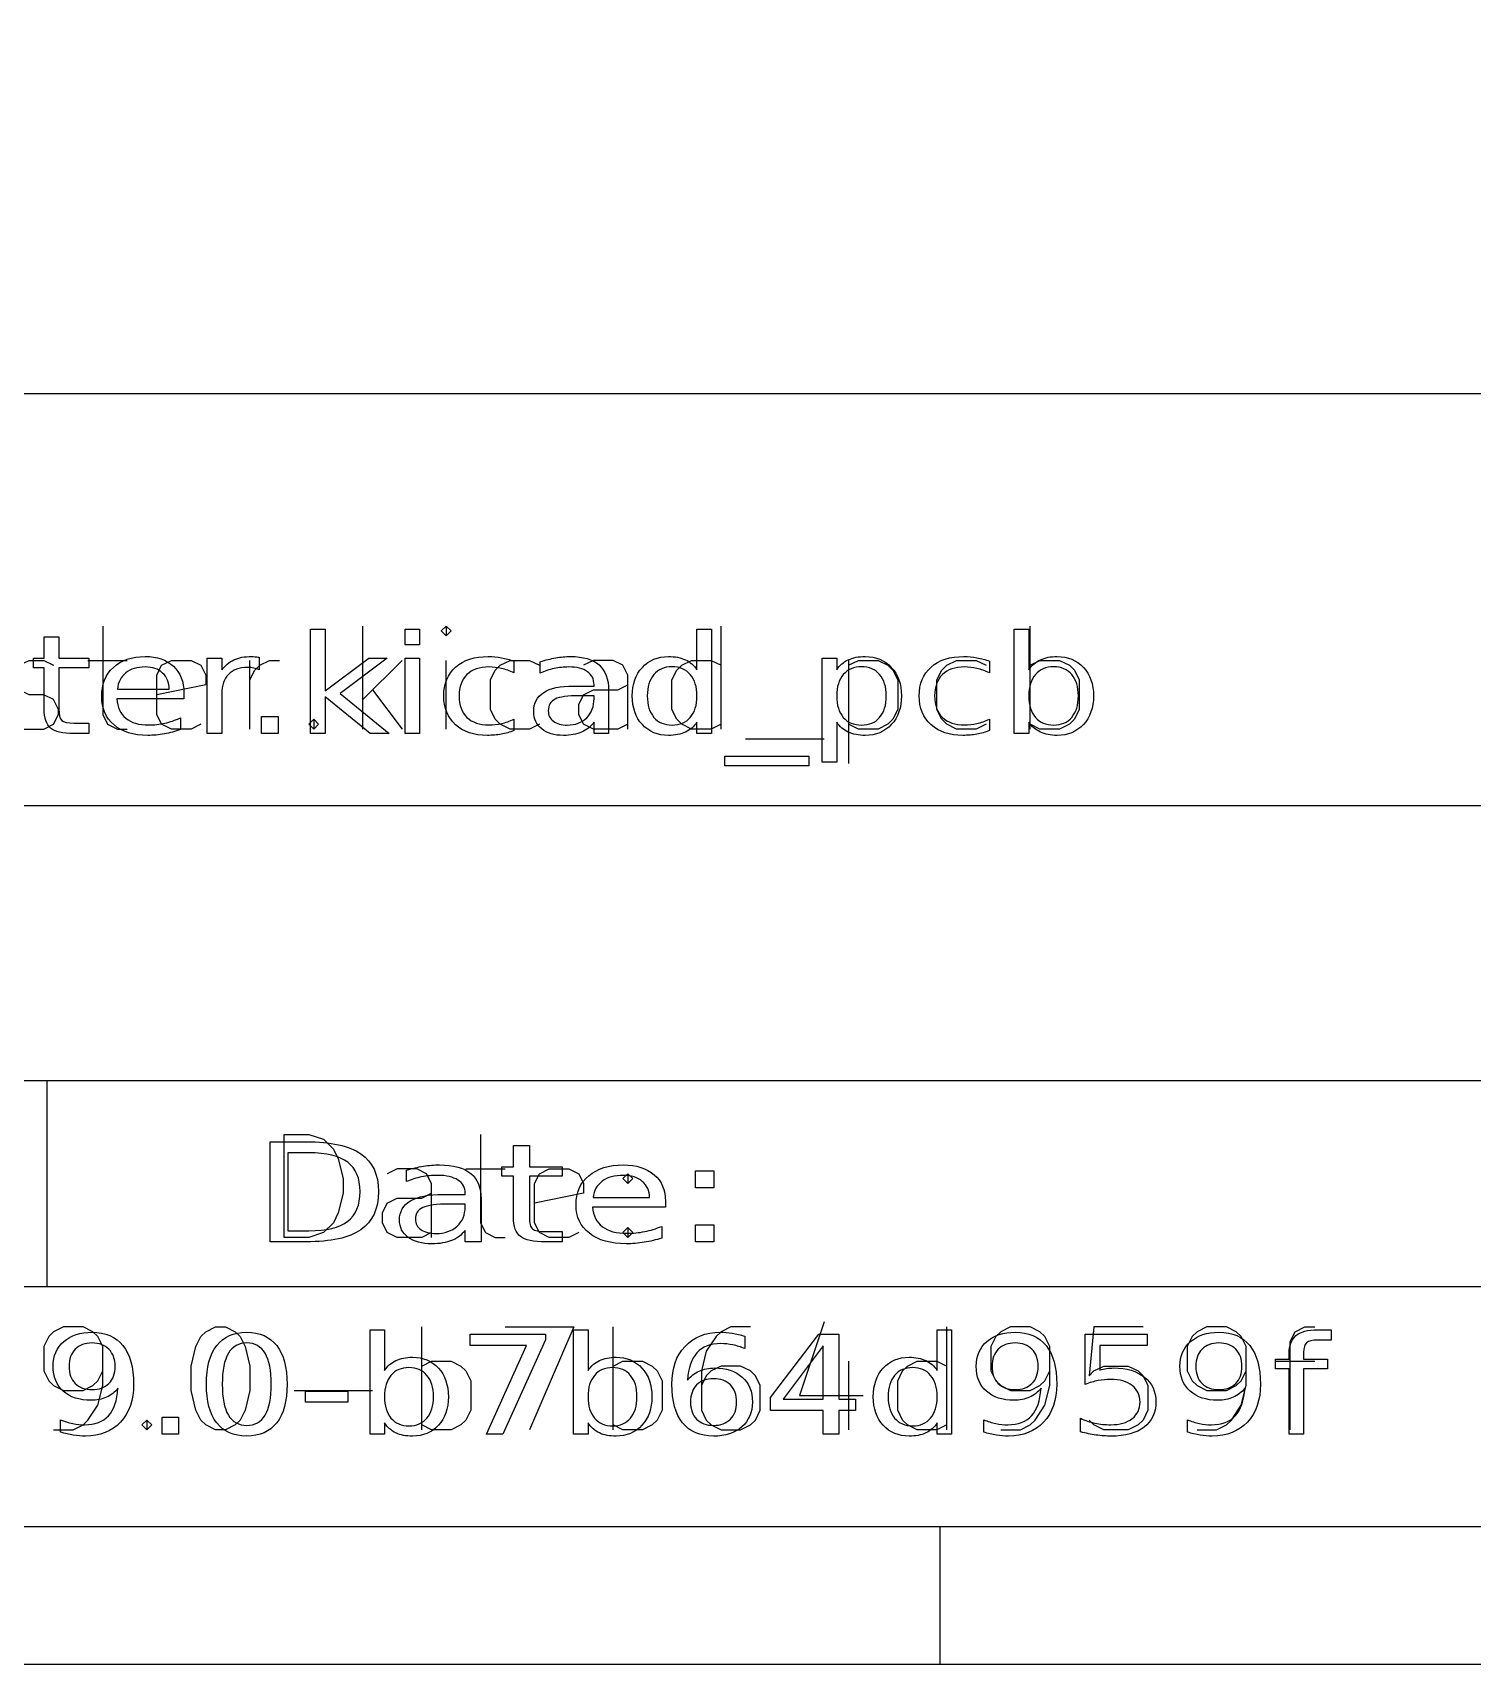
# Model space of a CAD drawing. Header units: millimetres. Extents: x 10 to 287, y 10 to 200.
# Drawn here: x 196.8 to 217.75, y 10 to 33.75 of the extents above; entities that cross this region are included whole.
import ezdxf

# ---------------------------------------------------------------- set-up
doc = ezdxf.new("R2010")
doc.units = ezdxf.units.MM
doc.layers.get('0').update_dxf_attribs({"linetype": 'CONTINUOUS'})

msp = doc.modelspace()

# ---------------------------------------------------------------- linework, layer by layer
at = {"color": 7}
for points in [[(10, 200.0072), (287.0022, 200.0072), (287.0022, 10), (10, 10)], [(12, 198.0072), (285.0022, 198.0072), (285.0022, 12), (12, 12)], [(177.0022, 44), (285.0022, 44), (285.0022, 12), (177.0022, 12)], [(200.84062, 25.06947), (201.05385, 25.06947), (201.05385, 24.17201), (201.68662, 24.64369), (201.95748, 24.64369), (201.27284, 24.13197), (201.98629, 23.54994), (201.70967, 23.54994), (201.05385, 24.08412), (201.05385, 23.54994), (200.84062, 23.54994)], [(202.21566, 25.06947), (202.42773, 25.06947), (202.42773, 24.84193), (202.21566, 24.84193)], [(202.21566, 24.64369), (202.42773, 24.64369), (202.42773, 23.54994), (202.21566, 23.54994)], [(203.80046, 24.6017)], [(206.46523, 24.4776)], [(210.72173, 24.60169)], [(198.99652, 24.14175)], [(205.74256, 24.09583)], [(209.22106, 24.09583)], [(212.01723, 24.09583)], [(200.12833, 23.79799), (200.37152, 23.79799), (200.37152, 23.54994), (200.12833, 23.54994)], [(208.49954, 23.71406)], [(208.09499, 23.2179), (208.09499, 23.07825), (206.86864, 23.07825), (206.86864, 23.2179)], [(200.458, 16.2139), (200.458, 17.7139), (200.8152, 17.7139), (201.0295, 17.6424), (201.1723, 17.4996), (201.2437, 17.3567), (201.3152, 17.071), (201.3152, 16.8567), (201.2437, 16.571), (201.1723, 16.4282), (201.0295, 16.2853), (200.8152, 16.2139)], [(206.44472, 17.18413), (206.70944, 17.18413), (206.70944, 16.93608), (206.44472, 16.93608)], [(206.00685, 16.74177)], [(206.44472, 16.39799), (206.70944, 16.39799), (206.70944, 16.14995), (206.44472, 16.14995)], [(199.458, 14.9139), (199.6009, 14.9139), (199.7437, 14.8424), (199.8152, 14.771), (199.8866, 14.6282), (199.958, 14.3424), (199.958, 13.9853), (199.8866, 13.6996), (199.8152, 13.5567), (199.7437, 13.4853), (199.6009, 13.4139), (199.458, 13.4139), (199.3152, 13.4853), (199.2437, 13.5567), (199.1723, 13.6996), (199.1009, 13.9853), (199.1009, 14.3424), (199.1723, 14.6282), (199.2437, 14.771), (199.3152, 14.8424)], [(199.9116, 14.83438)], [(203.16558, 14.80804), (204.2582, 14.80804), (204.2582, 14.72404), (203.64132, 13.35001), (203.40117, 13.35001), (203.98163, 14.64201), (203.16558, 14.64201)], [(208.24061, 14.80804), (208.5297, 14.80804), (208.5297, 13.85785), (208.77212, 13.85785), (208.77212, 13.69378), (208.5297, 13.69378), (208.5297, 13.35003), (208.30093, 13.35003), (208.30093, 13.69378), (207.53382, 13.69378), (207.53382, 13.88421)], [(199.9116, 14.67813)], [(208.30091, 14.63617), (207.72045, 13.85785), (208.30091, 13.85785)], [(209.96149, 14.2777)], [(206.70636, 14.15765)], [(197.66034, 13.99844)], [(200.76749, 13.97793), (201.38096, 13.97793), (201.38096, 13.81778), (200.76749, 13.81778)], [(202.62951, 13.89593)], [(205.59211, 13.89593)], [(209.24787, 13.89593)], [(211.09622, 13.99847)], [(214.06224, 13.99847)], [(198.67899, 13.59805), (198.91914, 13.59805), (198.91914, 13.35), (198.67899, 13.35)]]:
    msp.add_lwpolyline(points, close=True, dxfattribs=at)
for points in [[(177.0022, 28.5), (285.0022, 28.5)], [(196.96328, 23.91026), (196.96328, 24.50401), (196.80768, 24.50401), (196.80768, 24.64366), (196.96328, 24.64366), (196.96328, 24.95421), (197.17659, 24.95427)], [(197.17659, 24.95427), (197.17659, 24.64372), (197.61342, 24.64372), (197.61342, 24.50407), (197.17659, 24.50407), (197.17659, 23.91032)], [(197.8152, 25.1139), (197.8152, 23.8282), (197.8866, 23.6853), (198.0295, 23.6139), (198.1723, 23.6139)], [(201.6009, 23.6139), (201.6009, 25.1139)], [(202.8152, 25.1139), (202.7437, 25.0424), (202.8152, 24.971), (202.8866, 25.0424), (202.8152, 25.1139), (202.8152, 24.971)], [(206.46523, 24.47767), (206.46523, 25.06946), (206.67731, 25.06946), (206.67731, 23.54993), (206.46523, 23.54993), (206.46523, 23.71399)], [(206.8152, 23.6139), (206.8152, 25.1139)], [(211.29572, 23.71406), (211.29572, 23.55), (211.08249, 23.55), (211.08249, 25.06953), (211.29572, 25.06953), (211.29572, 24.47767)], [(211.3152, 23.6139), (211.3152, 25.1139)], [(196.5295, 23.6853), (196.6723, 23.6139), (196.958, 23.6139), (197.1009, 23.6853), (197.1723, 23.8282), (197.1723, 23.8996), (197.1009, 24.0424), (196.958, 24.1139), (196.7437, 24.1139), (196.6009, 24.1853), (196.5295, 24.3282), (196.5295, 24.3996), (196.6009, 24.5424), (196.7437, 24.6139), (196.958, 24.6139), (197.1009, 24.5424)], [(197.6009, 24.6139), (198.1723, 24.6139)], [(199.2437, 23.6853), (199.1009, 23.6139), (198.8152, 23.6139), (198.6723, 23.6853), (198.6009, 23.8282), (198.6009, 24.3996), (198.6723, 24.5424), (198.8152, 24.6139), (199.1009, 24.6139), (199.2437, 24.5424), (199.3152, 24.3996), (199.3152, 24.2567), (198.6009, 24.1139)], [(199.54971, 24.12634), (199.54971, 23.55017), (199.33648, 23.55017), (199.33648, 24.64392), (199.54971, 24.64392), (199.54971, 24.474)], [(199.958, 23.6139), (199.958, 24.6139)], [(199.958, 24.3282), (200.0295, 24.471), (200.1009, 24.5424), (200.2437, 24.6139), (200.3866, 24.6139)], [(200.09143, 24.66026), (200.09263, 24.47572)], [(202.1723, 24.6139), (201.6009, 24.0424)], [(202.8152, 23.6139), (202.8152, 24.6139)], [(204.1723, 23.6853), (204.0295, 23.6139), (203.7437, 23.6139), (203.6009, 23.6853), (203.5295, 23.7567), (203.458, 23.8996), (203.458, 24.3282), (203.5295, 24.471), (203.6009, 24.5424), (203.7437, 24.6139), (204.0295, 24.6139), (204.1723, 24.5424)], [(203.80046, 24.6017), (203.80046, 24.43373)], [(204.18313, 24.42774), (204.18313, 24.59376)], [(205.458, 23.6139), (205.458, 24.3996), (205.3866, 24.5424), (205.2437, 24.6139), (204.958, 24.6139), (204.8152, 24.5424)], [(206.8152, 23.6853), (206.6723, 23.6139), (206.3866, 23.6139), (206.2437, 23.6853), (206.1723, 23.7567), (206.1009, 23.8996), (206.1009, 24.3282), (206.1723, 24.471), (206.2437, 24.5424), (206.3866, 24.6139), (206.6723, 24.6139), (206.8152, 24.5424)], [(208.49954, 23.71399), (208.49954, 23.13392), (208.28632, 23.13392), (208.28632, 24.64368), (208.49954, 24.64368), (208.49954, 24.47767)], [(208.6723, 24.6139), (208.6723, 23.1139)], [(208.6723, 24.5424), (208.8152, 24.6139), (209.1009, 24.6139), (209.2437, 24.5424), (209.3152, 24.471), (209.3866, 24.3282), (209.3866, 23.8996), (209.3152, 23.7567), (209.2437, 23.6853), (209.1009, 23.6139), (208.8152, 23.6139), (208.6723, 23.6853)], [(210.6723, 23.6853), (210.5295, 23.6139), (210.2437, 23.6139), (210.1009, 23.6853), (210.0295, 23.7567), (209.958, 23.8996), (209.958, 24.3282), (210.0295, 24.471), (210.1009, 24.5424), (210.2437, 24.6139), (210.5295, 24.6139), (210.6723, 24.5424)], [(210.72173, 24.60169), (210.72173, 24.43372)], [(211.3152, 24.5424), (211.458, 24.6139), (211.7437, 24.6139), (211.8866, 24.5424), (211.958, 24.471), (212.0295, 24.3282), (212.0295, 23.8996), (211.958, 23.7567), (211.8866, 23.6853), (211.7437, 23.6139), (211.458, 23.6139), (211.3152, 23.6853)], [(204.66951, 24.24024), (204.96687, 24.24024), (204.96687, 24.25784)], [(205.458, 23.6853), (205.3152, 23.6139), (204.958, 23.6139), (204.8152, 23.6853), (204.7437, 23.8282), (204.7437, 23.971), (204.8152, 24.1139), (204.958, 24.1853), (205.3152, 24.1853), (205.458, 24.2567)], [(198.99652, 24.14177), (198.99652, 24.05387), (198.02143, 24.05387)], [(198.02832, 24.19347), (198.78444, 24.19447)], [(201.7437, 24.1853), (202.1723, 23.6139)], [(204.96692, 24.05969), (204.96692, 24.09969), (204.75595, 24.09975)], [(205.17895, 24.17395), (205.17895, 23.54993), (204.96687, 23.54993), (204.96687, 23.71595)], [(205.17896, 24.17376), (205.17895, 24.17395)], [(198.94696, 23.77556), (198.94696, 23.60563)], [(200.8866, 23.7567), (200.958, 23.6853), (200.8866, 23.6139), (200.8152, 23.6853), (200.8866, 23.7567), (200.8866, 23.6139)], [(203.80046, 23.75798), (203.80046, 23.59196)], [(210.72173, 23.75797), (210.72173, 23.59195)], [(197.39554, 23.70035), (197.61338, 23.70035), (197.61338, 23.54996), (197.39554, 23.54996)], [(207.1723, 23.471), (208.3152, 23.471)], [(177.0022, 22.5), (285.0022, 22.5)], [(177.0022, 18.5), (285.0022, 18.5)], [(197.0022, 18.5), (197.0022, 15.5)], [(200.25438, 17.60801), (200.77505, 17.60801)], [(200.77505, 16.15001), (200.25438, 16.15001), (200.25438, 17.60801)], [(203.3152, 17.7139), (203.3152, 16.4282), (203.3866, 16.2853), (203.5295, 16.2139), (203.6723, 16.2139)], [(200.50781, 17.44591), (200.50781, 16.31212), (200.81394, 16.31212)], [(200.81394, 17.44591), (200.50781, 17.44591)], [(203.79366, 16.51027), (203.79366, 17.10402), (203.62429, 17.10402), (203.62429, 17.24367), (203.79366, 17.24367), (203.79366, 17.55421), (204.02579, 17.55428)], [(204.02579, 17.55428), (204.02579, 17.24374), (204.5013, 17.24374), (204.5013, 17.10409), (204.02579, 17.10409), (204.02579, 16.51034)], [(202.6009, 16.2139), (202.6009, 16.9996), (202.5295, 17.1424), (202.3866, 17.2139), (202.1009, 17.2139), (201.958, 17.1424)], [(202.23795, 17.0278), (202.23795, 17.19381)], [(203.1009, 17.2139), (203.6723, 17.2139)], [(204.7437, 16.2853), (204.6009, 16.2139), (204.3152, 16.2139), (204.1723, 16.2853), (204.1009, 16.4282), (204.1009, 16.9996), (204.1723, 17.1424), (204.3152, 17.2139), (204.6009, 17.2139), (204.7437, 17.1424), (204.8152, 16.9996), (204.8152, 16.8567), (204.1009, 16.7139)], [(205.458, 17.1424), (205.5295, 17.071), (205.458, 16.9996), (205.3866, 17.071), (205.458, 17.1424), (205.458, 16.9996)], [(202.6009, 16.2853), (202.458, 16.2139), (202.1009, 16.2139), (201.958, 16.2853), (201.8866, 16.4282), (201.8866, 16.571), (201.958, 16.7139), (202.1009, 16.7853), (202.458, 16.7853), (202.6009, 16.8567)], [(202.7674, 16.84029), (203.09109, 16.84029), (203.09109, 16.85789)], [(203.0911, 16.65973), (203.0911, 16.69973), (202.8615, 16.69981)], [(203.32194, 16.77401), (203.32194, 16.14999), (203.09109, 16.14999), (203.09109, 16.316)], [(203.32194, 16.77382), (203.32194, 16.77401)], [(206.00685, 16.74178), (206.00685, 16.65388), (204.94543, 16.65388)], [(204.95296, 16.79347), (205.776, 16.79448)], [(204.26415, 16.30036), (204.50128, 16.30036), (204.50128, 16.14997), (204.26415, 16.14997)], [(205.458, 16.3567), (205.5295, 16.2853), (205.458, 16.2139), (205.3866, 16.2853), (205.458, 16.3567), (205.458, 16.2139)], [(205.9529, 16.37558), (205.9529, 16.20566)], [(177.0022, 15.5), (285.0022, 15.5)], [(208.3152, 14.9853), (207.958, 13.9139), (208.8866, 13.9139)], [(197.1009, 13.4139), (197.3866, 13.4139), (197.5295, 13.4853), (197.6009, 13.5567), (197.7437, 13.771), (197.8152, 14.0567), (197.8152, 14.6282), (197.7437, 14.771), (197.6723, 14.8424), (197.5295, 14.9139), (197.2437, 14.9139), (197.1009, 14.8424), (197.0295, 14.771), (196.958, 14.6282), (196.958, 14.271), (197.0295, 14.1282), (197.1009, 14.0567), (197.2437, 13.9853), (197.5295, 13.9853), (197.6723, 14.0567), (197.7437, 14.1282), (197.8152, 14.271)], [(201.91702, 13.51417), (201.91702, 13.3501), (201.70647, 13.3501), (201.70647, 14.86964), (201.91702, 14.86964), (201.91702, 14.27777)], [(202.458, 13.4139), (202.458, 14.9139)], [(203.6723, 14.9139), (204.6723, 14.9139), (204.0295, 13.4139)], [(204.87963, 13.51417), (204.87963, 13.3501), (204.66907, 13.3501), (204.66907, 14.86964), (204.87963, 14.86964), (204.87963, 14.27777)], [(205.2437, 13.4139), (205.2437, 14.9139)], [(207.2437, 14.9139), (206.958, 14.9139), (206.8152, 14.8424), (206.7437, 14.771), (206.6009, 14.5567), (206.5295, 14.271), (206.5295, 13.6996), (206.6009, 13.5567), (206.6723, 13.4853), (206.8152, 13.4139), (207.1009, 13.4139), (207.2437, 13.4853), (207.3152, 13.5567), (207.3866, 13.6996), (207.3866, 14.0567), (207.3152, 14.1996), (207.2437, 14.271), (207.1009, 14.3424), (206.8152, 14.3424), (206.6723, 14.271), (206.6009, 14.1996), (206.5295, 14.0567)], [(207.16276, 14.77595), (207.16276, 14.77582)], [(207.16276, 14.77582), (207.16276, 14.59613)], [(209.96149, 14.27777), (209.96149, 14.86957), (210.17091, 14.86957), (210.17091, 13.35003), (209.96149, 13.35003), (209.96149, 13.5141)], [(210.1009, 13.4139), (210.1009, 14.9139)], [(210.8866, 13.4139), (211.1723, 13.4139), (211.3152, 13.4853), (211.3866, 13.5567), (211.5295, 13.771), (211.6009, 14.0567), (211.6009, 14.6282), (211.5295, 14.771), (211.458, 14.8424), (211.3152, 14.9139), (211.0295, 14.9139), (210.8866, 14.8424), (210.8152, 14.771), (210.7437, 14.6282), (210.7437, 14.271), (210.8152, 14.1282), (210.8866, 14.0567), (211.0295, 13.9853), (211.3152, 13.9853), (211.458, 14.0567), (211.5295, 14.1282), (211.6009, 14.271)], [(212.11715, 14.80804), (213.0197, 14.80804), (213.0197, 14.64203), (212.3277, 14.64203), (212.3277, 14.2846)], [(212.11715, 14.07588), (212.11715, 14.80804)], [(212.958, 14.9139), (212.2437, 14.9139), (212.1723, 14.1996), (212.2437, 14.271), (212.3866, 14.3424), (212.7437, 14.3424), (212.8866, 14.271), (212.958, 14.1996), (213.0295, 14.0567), (213.0295, 13.6996), (212.958, 13.5567), (212.8866, 13.4853), (212.7437, 13.4139), (212.3866, 13.4139), (212.2437, 13.4853), (212.1723, 13.5567)], [(213.7437, 13.4139), (214.0295, 13.4139), (214.1723, 13.4853), (214.2437, 13.5567), (214.3866, 13.771), (214.458, 14.0567), (214.458, 14.6282), (214.3866, 14.771), (214.3152, 14.8424), (214.1723, 14.9139), (213.8866, 14.9139), (213.7437, 14.8424), (213.6723, 14.771), (213.6009, 14.6282), (213.6009, 14.271), (213.6723, 14.1282), (213.7437, 14.0567), (213.8866, 13.9853), (214.1723, 13.9853), (214.3152, 14.0567), (214.3866, 14.1282), (214.458, 14.271)], [(215.1009, 13.4139), (215.1009, 14.6996), (215.1723, 14.8424), (215.3152, 14.9139), (215.458, 14.9139)], [(215.69663, 14.86957), (215.69663, 14.72015), (215.49631, 14.72015)], [(215.49852, 14.86954), (215.69663, 14.86957)], [(215.29595, 14.54042), (215.29595, 14.44372), (215.64081, 14.44372), (215.64081, 14.30408), (215.29595, 14.30408), (215.29595, 13.34997), (215.08539, 13.34997), (215.08539, 14.30408), (214.88508, 14.30408), (214.88508, 14.44372), (215.08539, 14.44372), (215.08539, 14.51992)], [(202.458, 14.3424), (202.6009, 14.4139), (202.8866, 14.4139), (203.0295, 14.3424), (203.1009, 14.271), (203.1723, 14.1282), (203.1723, 13.6996), (203.1009, 13.5567), (203.0295, 13.4853), (202.8866, 13.4139), (202.6009, 13.4139), (202.458, 13.4853)], [(205.2437, 14.3424), (205.3866, 14.4139), (205.6723, 14.4139), (205.8152, 14.3424), (205.8866, 14.271), (205.958, 14.1282), (205.958, 13.6996), (205.8866, 13.5567), (205.8152, 13.4853), (205.6723, 13.4139), (205.3866, 13.4139), (205.2437, 13.4853)], [(208.6723, 14.4139), (208.6723, 13.4139)], [(210.1009, 13.4853), (209.958, 13.4139), (209.6723, 13.4139), (209.5295, 13.4853), (209.458, 13.5567), (209.3866, 13.6996), (209.3866, 14.1282), (209.458, 14.271), (209.5295, 14.3424), (209.6723, 14.4139), (209.958, 14.4139), (210.1009, 14.3424)], [(214.8866, 14.4139), (215.458, 14.4139)], [(200.6009, 13.9853), (201.7437, 13.9853)], [(197.20281, 13.38028), (197.20281, 13.55996)], [(198.458, 13.5567), (198.5295, 13.4853), (198.458, 13.4139), (198.3866, 13.4853), (198.458, 13.5567), (198.458, 13.4139)], [(210.63869, 13.38031), (210.63869, 13.55999)], [(212.04544, 13.38441), (212.04544, 13.58266)], [(213.60471, 13.38031), (213.60471, 13.55999)], [(197.20281, 13.38017), (197.20281, 13.38028)], [(210.63869, 13.3802), (210.63869, 13.38031)], [(213.60471, 13.3802), (213.60471, 13.38031)], [(210, 12), (210, 10)]]:
    msp.add_lwpolyline(points, dxfattribs=at)
for points in [[(197.80014, 24.08608), (197.80014, 24.26512), (197.857, 24.407047), (197.97072, 24.51186)], [(197.97072, 24.51186), (198.085207, 24.617333), (198.23927, 24.67007), (198.43291, 24.67007)], [(198.43518, 24.51772), (198.316847, 24.51772), (198.22195, 24.489387), (198.15049, 24.43272)], [(198.43291, 24.67007), (198.606563, 24.67007), (198.74372, 24.622543), (198.84438, 24.52749)], [(198.68644, 24.42982), (198.62344, 24.48842), (198.539687, 24.51772), (198.43518, 24.51772)], [(198.84438, 24.52749), (198.945807, 24.43309), (198.99652, 24.30451), (198.99652, 24.14175)], [(199.54971, 24.474), (199.59431, 24.5404), (199.652323, 24.589553), (199.72375, 24.62146)], [(199.92203, 24.51012), (199.802163, 24.51012), (199.709957, 24.47692), (199.64541, 24.41052)], [(199.72375, 24.62146), (199.79521, 24.653993), (199.882037, 24.67026), (199.98423, 24.67026)], [(200.01423, 24.50112), (199.986563, 24.50712), (199.95583, 24.51012), (199.92203, 24.51012)], [(199.98423, 24.67026), (199.99883, 24.67026), (200.014963, 24.66926), (200.03263, 24.66726)], [(200.09263, 24.47572), (200.06883, 24.487453), (200.042697, 24.49592), (200.01423, 24.50112)], [(200.03263, 24.66726), (200.050297, 24.665927), (200.069897, 24.663593), (200.09143, 24.66026)], [(202.77927, 24.09588), (202.77927, 24.274267), (202.8369, 24.414567), (202.95216, 24.51678)], [(202.95216, 24.51678), (203.068187, 24.618993), (203.226857, 24.6701), (203.42817, 24.6701)], [(203.43739, 24.51773), (203.29985, 24.51773), (203.193047, 24.480623), (203.11698, 24.40641)], [(203.42817, 24.6701), (203.493503, 24.6701), (203.55728, 24.664233), (203.6195, 24.6525)], [(203.6195, 24.49623), (203.559567, 24.510563), (203.498863, 24.51773), (203.43739, 24.51773)], [(203.6195, 24.6525), (203.681767, 24.641433), (203.742087, 24.6245), (203.80046, 24.6017)], [(203.80046, 24.43373), (203.740527, 24.46173), (203.680207, 24.482563), (203.6195, 24.49623)], [(204.18313, 24.59376), (204.260737, 24.61916), (204.336037, 24.638027), (204.40903, 24.65036)], [(204.38483, 24.49514), (204.314903, 24.48014), (204.24767, 24.457673), (204.18313, 24.42774)], [(204.60036, 24.51764), (204.526593, 24.51764), (204.45475, 24.51014), (204.38483, 24.49514)], [(204.40903, 24.65036), (204.48203, 24.66336), (204.553107, 24.66986), (204.62226, 24.66986)], [(204.87007, 24.44924), (204.80627, 24.49484), (204.716367, 24.51764), (204.60036, 24.51764)], [(204.62226, 24.66986), (204.80898, 24.66986), (204.948443, 24.628843), (205.04065, 24.54681)], [(205.04065, 24.54681), (205.132857, 24.464777), (205.17896, 24.340427), (205.17896, 24.17376)], [(205.52357, 24.09581), (205.52357, 24.267683), (205.572363, 24.406353), (205.66995, 24.51182)], [(205.66995, 24.51182), (205.768303, 24.617293), (205.895473, 24.67003), (206.05146, 24.67003)], [(206.10335, 24.51966), (205.991163, 24.51966), (205.9028, 24.4819), (205.83826, 24.40638)], [(206.05146, 24.67003), (206.14674, 24.67003), (206.228187, 24.654063), (206.2958, 24.62213)], [(206.36845, 24.40638), (206.303917, 24.4819), (206.21555, 24.51966), (206.10335, 24.51966)], [(206.2958, 24.62213), (206.364187, 24.590863), (206.420663, 24.542687), (206.46523, 24.4776)], [(208.49954, 24.47767), (208.544073, 24.542737), (208.600167, 24.590913), (208.66782, 24.6222)], [(208.86031, 24.51966), (208.74813, 24.51966), (208.659767, 24.4819), (208.59522, 24.40638)], [(208.66782, 24.6222), (208.736207, 24.654133), (208.817657, 24.6701), (208.91217, 24.6701)], [(209.12426, 24.40638), (209.06046, 24.4819), (208.972477, 24.51966), (208.86031, 24.51966)], [(208.91217, 24.6701), (209.068923, 24.6701), (209.196093, 24.617363), (209.29368, 24.51189)], [(209.29368, 24.51189), (209.392033, 24.406423), (209.44121, 24.267753), (209.44121, 24.09588)], [(209.70054, 24.09587), (209.70054, 24.274257), (209.75817, 24.414557), (209.87343, 24.51677)], [(209.87343, 24.51677), (209.989457, 24.618983), (210.148127, 24.67009), (210.34944, 24.67009)], [(210.35866, 24.51772), (210.22112, 24.51772), (210.114317, 24.480613), (210.03825, 24.4064)], [(210.34944, 24.67009), (210.414773, 24.67009), (210.47855, 24.664223), (210.54077, 24.65249)], [(210.54077, 24.49622), (210.480837, 24.510553), (210.420133, 24.51772), (210.35866, 24.51772)], [(210.54077, 24.65249), (210.603037, 24.641423), (210.663357, 24.62449), (210.72173, 24.60169)], [(210.72173, 24.43372), (210.661797, 24.46172), (210.601477, 24.482553), (210.54077, 24.49622)], [(211.29572, 24.47767), (211.340253, 24.542737), (211.396343, 24.590913), (211.46399, 24.6222)], [(211.65648, 24.51966), (211.5443, 24.51966), (211.455937, 24.4819), (211.39139, 24.40638)], [(211.46399, 24.6222), (211.532377, 24.654133), (211.613827, 24.6701), (211.70834, 24.6701)], [(211.92043, 24.40638), (211.85663, 24.4819), (211.768647, 24.51966), (211.65648, 24.51966)], [(211.70834, 24.6701), (211.865093, 24.6701), (211.992263, 24.617363), (212.08985, 24.51189)], [(212.08985, 24.51189), (212.188203, 24.406423), (212.23738, 24.267753), (212.23738, 24.09588)], [(198.15049, 24.43272), (198.079803, 24.376053), (198.03908, 24.296303), (198.02832, 24.19347)], [(198.78444, 24.19447), (198.783107, 24.292777), (198.75044, 24.371227), (198.68644, 24.42982)], [(199.64541, 24.41052), (199.58161, 24.344787), (199.54971, 24.25006), (199.54971, 24.12634)], [(203.11698, 24.40641), (203.040907, 24.332837), (203.00287, 24.22932), (203.00287, 24.09586)], [(204.23383, 24.14654), (204.331417, 24.209007), (204.476643, 24.24024), (204.66951, 24.24024)], [(204.96687, 24.25784), (204.96687, 24.34052), (204.934603, 24.40432), (204.87007, 24.44924)], [(205.83826, 24.40638), (205.77446, 24.331507), (205.74256, 24.22799), (205.74256, 24.09583)], [(206.46525, 24.09583), (206.46525, 24.22799), (206.432983, 24.331507), (206.36845, 24.40638)], [(208.59522, 24.40638), (208.53142, 24.331507), (208.49952, 24.22799), (208.49952, 24.09583)], [(209.22106, 24.09583), (209.22106, 24.22799), (209.188793, 24.331507), (209.12426, 24.40638)], [(210.03825, 24.4064), (209.962177, 24.332827), (209.92414, 24.22931), (209.92414, 24.09585)], [(211.39139, 24.40638), (211.32759, 24.331507), (211.29569, 24.22799), (211.29569, 24.09583)], [(212.01723, 24.09583), (212.01723, 24.22799), (211.984963, 24.331507), (211.92043, 24.40638)], [(197.97994, 23.67397), (197.860073, 23.775537), (197.80014, 23.912907), (197.80014, 24.08608)], [(198.02143, 24.05387), (198.03063, 23.93017), (198.07443, 23.835767), (198.15283, 23.77066)], [(202.951, 23.67693), (202.836513, 23.78045), (202.77927, 23.9201), (202.77927, 24.09588)], [(203.00287, 24.09586), (203.00287, 23.962393), (203.040907, 23.858553), (203.11698, 23.78434)], [(204.0886, 23.86822), (204.0886, 23.991267), (204.13701, 24.08404), (204.23383, 24.14654)], [(204.3998, 24.04995), (204.333733, 24.01675), (204.3007, 23.96011), (204.3007, 23.88003)], [(204.75595, 24.09975), (204.584597, 24.09975), (204.46588, 24.08315), (204.3998, 24.04995)], [(204.85973, 23.77746), (204.93119, 23.848427), (204.96692, 23.942503), (204.96692, 24.05969)], [(205.66995, 23.67979), (205.572363, 23.785263), (205.52357, 23.923937), (205.52357, 24.09581)], [(205.74256, 24.09583), (205.74256, 23.96367), (205.77446, 23.85983), (205.83826, 23.78431)], [(206.36845, 23.78431), (206.432983, 23.85983), (206.46525, 23.96367), (206.46525, 24.09583)], [(208.49952, 24.09583), (208.49952, 23.96367), (208.53142, 23.85983), (208.59522, 23.78431)], [(209.12426, 23.78431), (209.188793, 23.85983), (209.22106, 23.96367), (209.22106, 24.09583)], [(209.44121, 24.09588), (209.44121, 23.924007), (209.392033, 23.785333), (209.29368, 23.67986)], [(209.87227, 23.67692), (209.757783, 23.78044), (209.70054, 23.92009), (209.70054, 24.09587)], [(209.92414, 24.09585), (209.92414, 23.962383), (209.962177, 23.858543), (210.03825, 23.78433)], [(211.29569, 24.09583), (211.29569, 23.96367), (211.32759, 23.85983), (211.39139, 23.78431)], [(211.92043, 23.78431), (211.984963, 23.85983), (212.01723, 23.96367), (212.01723, 24.09583)], [(212.23738, 24.09588), (212.23738, 23.924007), (212.188203, 23.785333), (212.08985, 23.67986)], [(197.05668, 23.62706), (196.994413, 23.679127), (196.96328, 23.773527), (196.96328, 23.91026)], [(197.17659, 23.91032), (197.17659, 23.821127), (197.19079, 23.763837), (197.21919, 23.73845)], [(198.15283, 23.77066), (198.23197, 23.706193), (198.34185, 23.67396), (198.48247, 23.67396)], [(198.71875, 23.69936), (198.79559, 23.716293), (198.87166, 23.741693), (198.94696, 23.77556)], [(203.11698, 23.78434), (203.193047, 23.710767), (203.29985, 23.67398), (203.43739, 23.67398)], [(203.6195, 23.69448), (203.680233, 23.708813), (203.740553, 23.72998), (203.80046, 23.75798)], [(204.20502, 23.61529), (204.127407, 23.678423), (204.0886, 23.762733), (204.0886, 23.86822)], [(204.3007, 23.88003), (204.3007, 23.81623), (204.3253, 23.76545), (204.3745, 23.72769)], [(204.57735, 23.67199), (204.694917, 23.67199), (204.789043, 23.707147), (204.85973, 23.77746)], [(205.83826, 23.78431), (205.902793, 23.709437), (205.991157, 23.672), (206.10335, 23.672)], [(206.10335, 23.672), (206.215537, 23.672), (206.303903, 23.709437), (206.36845, 23.78431)], [(208.59522, 23.78431), (208.659753, 23.709437), (208.748117, 23.672), (208.86031, 23.672)], [(208.86031, 23.672), (208.972497, 23.672), (209.06048, 23.709437), (209.12426, 23.78431)], [(210.03825, 23.78433), (210.114317, 23.710757), (210.22112, 23.67397), (210.35866, 23.67397)], [(210.54077, 23.69447), (210.601503, 23.708803), (210.661823, 23.72997), (210.72173, 23.75797)], [(211.39139, 23.78431), (211.455923, 23.709437), (211.544287, 23.672), (211.65648, 23.672)], [(211.65648, 23.672), (211.768667, 23.672), (211.85665, 23.709437), (211.92043, 23.78431)], [(197.39554, 23.54996), (197.231873, 23.54996), (197.11892, 23.57566), (197.05668, 23.62706)], [(197.21919, 23.73845), (197.24839, 23.71305), (197.307173, 23.70035), (197.39554, 23.70035)], [(198.46979, 23.52163), (198.263863, 23.52163), (198.10058, 23.57241), (197.97994, 23.67397)], [(198.71298, 23.54313), (198.633073, 23.528797), (198.55201, 23.52163), (198.46979, 23.52163)], [(198.48247, 23.67396), (198.563917, 23.67396), (198.642677, 23.682427), (198.71875, 23.69936)], [(198.94696, 23.60563), (198.870887, 23.578297), (198.792893, 23.557463), (198.71298, 23.54313)], [(203.41434, 23.52166), (203.21994, 23.52166), (203.065493, 23.573417), (202.951, 23.67693)], [(203.61605, 23.53926), (203.55305, 23.527527), (203.485813, 23.52166), (203.41434, 23.52166)], [(203.43739, 23.67398), (203.498857, 23.67398), (203.55956, 23.680813), (203.6195, 23.69448)], [(203.80046, 23.59196), (203.74126, 23.56856), (203.67979, 23.550993), (203.61605, 23.53926)], [(204.52082, 23.52159), (204.38866, 23.52159), (204.283393, 23.552823), (204.20502, 23.61529)], [(204.3745, 23.72769), (204.424433, 23.690557), (204.49205, 23.67199), (204.57735, 23.67199)], [(204.78592, 23.56849), (204.713693, 23.537223), (204.625327, 23.52159), (204.52082, 23.52159)], [(204.96687, 23.71595), (204.91847, 23.64955), (204.858153, 23.600397), (204.78592, 23.56849)], [(206.05146, 23.52159), (205.895473, 23.52159), (205.768303, 23.574323), (205.66995, 23.67979)], [(206.2958, 23.56849), (206.228187, 23.537223), (206.14674, 23.52159), (206.05146, 23.52159)], [(206.46523, 23.71399), (206.420697, 23.648857), (206.36422, 23.600357), (206.2958, 23.56849)], [(208.66782, 23.56856), (208.6002, 23.600427), (208.544107, 23.648927), (208.49954, 23.71406)], [(208.91217, 23.52166), (208.817657, 23.52166), (208.736207, 23.537293), (208.66782, 23.56856)], [(209.29368, 23.67986), (209.196093, 23.574393), (209.068923, 23.52166), (208.91217, 23.52166)], [(210.33561, 23.52165), (210.14121, 23.52165), (209.986763, 23.573407), (209.87227, 23.67692)], [(210.53731, 23.53925), (210.47431, 23.527517), (210.407077, 23.52165), (210.33561, 23.52165)], [(210.35866, 23.67397), (210.420127, 23.67397), (210.48083, 23.680803), (210.54077, 23.69447)], [(210.72173, 23.59195), (210.662597, 23.56855), (210.601123, 23.550983), (210.53731, 23.53925)], [(211.46399, 23.56856), (211.396377, 23.600427), (211.340287, 23.648927), (211.29572, 23.71406)], [(211.70834, 23.52166), (211.613827, 23.52166), (211.532377, 23.537293), (211.46399, 23.56856)], [(212.08985, 23.67986), (211.992263, 23.574393), (211.865093, 23.52166), (211.70834, 23.52166)], [(200.77505, 17.60801), (201.138057, 17.60801), (201.404457, 17.549093), (201.57425, 17.43126)], [(201.38103, 17.30919), (201.261423, 17.400337), (201.072393, 17.44591), (200.81394, 17.44591)], [(201.57425, 17.43126), (201.744043, 17.314073), (201.82894, 17.13048), (201.82894, 16.88048)], [(201.5617, 16.88048), (201.5617, 17.075787), (201.501477, 17.21869), (201.38103, 17.30919)], [(202.23795, 17.19381), (202.322423, 17.21921), (202.40439, 17.238077), (202.48385, 17.25041)], [(202.69212, 17.1177), (202.611827, 17.1177), (202.533623, 17.1102), (202.45751, 17.0952)], [(202.48385, 17.25041), (202.56331, 17.26341), (202.64068, 17.26991), (202.71596, 17.26991)], [(202.9857, 17.0493), (202.91628, 17.0949), (202.81842, 17.1177), (202.69212, 17.1177)], [(202.71596, 17.26991), (202.919207, 17.26991), (203.071017, 17.228897), (203.17139, 17.14687)], [(203.17139, 17.14687), (203.271757, 17.064837), (203.32194, 16.940487), (203.32194, 16.77382)], [(204.70454, 16.68611), (204.70454, 16.865143), (204.766437, 17.00707), (204.89023, 17.11189)], [(204.89023, 17.11189), (205.014857, 17.217357), (205.18256, 17.27009), (205.39334, 17.27009)], [(205.39585, 17.11773), (205.267037, 17.11773), (205.163737, 17.089397), (205.08595, 17.03273)], [(205.39334, 17.27009), (205.582367, 17.27009), (205.731667, 17.222567), (205.84124, 17.12752)], [(205.66935, 17.02983), (205.600763, 17.08843), (205.509597, 17.11773), (205.39585, 17.11773)], [(205.84124, 17.12752), (205.951647, 17.033113), (206.00685, 16.90453), (206.00685, 16.74177)], [(201.38103, 16.44884), (201.501477, 16.53998), (201.5617, 16.68386), (201.5617, 16.88048)], [(201.82894, 16.88048), (201.82894, 16.629173), (201.743623, 16.4446), (201.57299, 16.32676)], [(202.45751, 17.0952), (202.38139, 17.0802), (202.308203, 17.057733), (202.23795, 17.0278)], [(203.09109, 16.85789), (203.09109, 16.940577), (203.05596, 17.00438), (202.9857, 17.0493)], [(205.08595, 17.03273), (205.009003, 16.976063), (204.964673, 16.89631), (204.95296, 16.79347)], [(205.776, 16.79448), (205.774, 16.892787), (205.73845, 16.971237), (205.66935, 17.02983)], [(202.13507, 16.46827), (202.13507, 16.591317), (202.187763, 16.68409), (202.29315, 16.74659)], [(202.29315, 16.74659), (202.399377, 16.809057), (202.55746, 16.84029), (202.7674, 16.84029)], [(202.47382, 16.65001), (202.401887, 16.61681), (202.36592, 16.56017), (202.36592, 16.48009)], [(202.8615, 16.69981), (202.674973, 16.69981), (202.545747, 16.68321), (202.47382, 16.65001)], [(202.97442, 16.37751), (203.052207, 16.44847), (203.0911, 16.542543), (203.0911, 16.65973)], [(204.90027, 16.274), (204.769783, 16.37556), (204.70454, 16.51293), (204.70454, 16.68611)], [(204.94543, 16.65388), (204.955497, 16.530187), (205.003173, 16.435787), (205.08846, 16.37068)], [(200.81394, 16.31212), (201.072393, 16.31212), (201.261423, 16.357693), (201.38103, 16.44884)], [(202.26178, 16.21534), (202.177307, 16.278473), (202.13507, 16.362783), (202.13507, 16.46827)], [(202.36592, 16.48009), (202.36592, 16.41629), (202.392687, 16.365507), (202.44622, 16.32774)], [(203.89529, 16.22707), (203.827537, 16.279137), (203.79366, 16.373537), (203.79366, 16.51027)], [(204.02579, 16.51034), (204.02579, 16.421147), (204.041257, 16.363853), (204.07219, 16.33846)], [(201.57299, 16.32676), (201.402363, 16.208927), (201.136383, 16.15001), (200.77505, 16.15001)], [(202.60555, 16.12164), (202.46169, 16.12164), (202.3471, 16.152873), (202.26178, 16.21534)], [(202.44622, 16.32774), (202.500553, 16.290607), (202.57416, 16.27204), (202.66704, 16.27204)], [(202.89412, 16.16854), (202.815493, 16.137273), (202.719303, 16.12164), (202.60555, 16.12164)], [(202.66704, 16.27204), (202.795013, 16.27204), (202.897473, 16.307197), (202.97442, 16.37751)], [(203.09109, 16.316), (203.038423, 16.2496), (202.972767, 16.200447), (202.89412, 16.16854)], [(204.26415, 16.14997), (204.08599, 16.14997), (203.963037, 16.17567), (203.89529, 16.22707)], [(204.07219, 16.33846), (204.10399, 16.31306), (204.167977, 16.30036), (204.26415, 16.30036)], [(205.43348, 16.12166), (205.20932, 16.12166), (205.031583, 16.17244), (204.90027, 16.274)], [(205.08846, 16.37068), (205.174613, 16.306213), (205.29422, 16.27398), (205.44728, 16.27398)], [(205.44728, 16.27398), (205.535947, 16.27398), (205.62168, 16.282447), (205.70448, 16.29938)], [(205.9529, 16.20566), (205.870093, 16.178327), (205.785197, 16.157493), (205.69821, 16.14316)], [(205.70448, 16.29938), (205.788127, 16.316313), (205.870933, 16.341713), (205.9529, 16.37558)], [(205.69821, 16.14316), (205.611223, 16.128827), (205.52298, 16.12166), (205.43348, 16.12166)], [(197.24833, 14.69863), (197.351523, 14.789123), (197.48886, 14.83437), (197.66034, 14.83437)], [(197.66034, 14.83437), (197.85686, 14.83437), (198.006717, 14.76959), (198.10991, 14.64003)], [(199.47455, 14.64004), (199.57547, 14.7696), (199.721153, 14.83438), (199.9116, 14.83438)], [(199.9116, 14.83438), (200.102053, 14.83438), (200.24736, 14.7696), (200.34752, 14.64004)], [(206.29094, 14.62839), (206.418407, 14.765763), (206.589507, 14.83445), (206.80424, 14.83445)], [(206.80424, 14.83445), (206.861907, 14.83445), (206.919953, 14.829583), (206.97838, 14.81985)], [(206.97838, 14.81985), (207.03758, 14.81005), (207.09904, 14.795417), (207.16276, 14.77595)], [(210.68421, 14.69866), (210.787403, 14.789153), (210.92474, 14.8344), (211.09622, 14.8344)], [(211.09622, 14.8344), (211.292747, 14.8344), (211.442603, 14.76962), (211.54579, 14.64006)], [(213.65023, 14.69866), (213.753423, 14.789153), (213.89076, 14.8344), (214.06224, 14.8344)], [(214.06224, 14.8344), (214.25876, 14.8344), (214.408617, 14.76962), (214.51181, 14.64006)], [(215.08539, 14.51992), (215.08539, 14.64166), (215.11839, 14.7302), (215.18439, 14.78554)], [(215.18439, 14.78554), (215.25039, 14.84154), (215.3551, 14.86954), (215.49852, 14.86954)], [(197.09354, 14.33828), (197.09354, 14.488013), (197.145137, 14.60813), (197.24833, 14.69863)], [(197.4145, 14.58631), (197.354567, 14.525777), (197.3246, 14.443097), (197.3246, 14.33827)], [(197.66034, 14.67811), (197.557147, 14.67811), (197.4752, 14.64751), (197.4145, 14.58631)], [(197.90505, 14.58631), (197.845117, 14.64751), (197.763547, 14.67811), (197.66034, 14.67811)], [(197.99605, 14.33827), (197.99605, 14.443083), (197.965717, 14.525763), (197.90505, 14.58631)], [(198.10991, 14.64003), (198.213863, 14.511123), (198.26584, 14.323623), (198.26584, 14.07753)], [(199.32432, 14.07754), (199.32432, 14.323633), (199.374397, 14.511133), (199.47455, 14.64004)], [(199.64414, 14.52774), (199.58494, 14.428127), (199.55534, 14.27806), (199.55534, 14.07754)], [(199.9116, 14.67813), (199.793233, 14.67813), (199.70408, 14.628), (199.64414, 14.52774)], [(200.17907, 14.52774), (200.11987, 14.628), (200.030713, 14.67813), (199.9116, 14.67813)], [(200.26897, 14.07754), (200.26897, 14.27806), (200.239003, 14.428127), (200.17907, 14.52774)], [(200.34752, 14.64004), (200.448433, 14.511133), (200.49889, 14.323633), (200.49889, 14.07754)], [(206.09973, 14.07761), (206.09973, 14.308083), (206.163467, 14.491677), (206.29094, 14.62839)], [(206.46507, 14.5366), (206.385403, 14.448707), (206.339877, 14.315893), (206.32849, 14.13816)], [(206.81335, 14.66843), (206.661597, 14.66843), (206.545503, 14.624487), (206.46507, 14.5366)], [(206.98748, 14.64983), (206.92908, 14.66223), (206.871037, 14.66843), (206.81335, 14.66843)], [(207.16276, 14.59613), (207.105093, 14.619597), (207.046667, 14.637497), (206.98748, 14.64983)], [(210.52943, 14.33831), (210.52943, 14.488043), (210.581023, 14.60816), (210.68421, 14.69866)], [(210.85038, 14.58634), (210.790447, 14.525807), (210.76048, 14.443127), (210.76048, 14.3383)], [(211.09622, 14.67814), (210.993033, 14.67814), (210.911087, 14.64754), (210.85038, 14.58634)], [(211.34093, 14.58634), (211.280997, 14.64754), (211.199427, 14.67814), (211.09622, 14.67814)], [(211.43193, 14.3383), (211.43193, 14.443113), (211.401597, 14.525793), (211.34093, 14.58634)], [(211.54579, 14.64006), (211.649743, 14.511153), (211.70172, 14.323653), (211.70172, 14.07756)], [(213.49544, 14.33831), (213.49544, 14.488043), (213.547037, 14.60816), (213.65023, 14.69866)], [(213.8164, 14.58634), (213.756467, 14.525807), (213.7265, 14.443127), (213.7265, 14.3383)], [(214.06224, 14.67814), (213.959047, 14.67814), (213.8771, 14.64754), (213.8164, 14.58634)], [(214.30695, 14.58634), (214.247017, 14.64754), (214.165447, 14.67814), (214.06224, 14.67814)], [(214.39805, 14.3383), (214.39805, 14.443113), (214.367683, 14.525793), (214.30695, 14.58634)], [(214.51181, 14.64006), (214.615763, 14.511153), (214.66774, 14.323653), (214.66774, 14.07756)], [(215.33925, 14.68105), (215.310383, 14.654983), (215.29595, 14.608107), (215.29595, 14.54042)], [(215.49631, 14.72015), (215.421197, 14.72015), (215.368843, 14.707117), (215.33925, 14.68105)], [(197.2415, 13.97597), (197.14286, 14.06451), (197.09354, 14.18528), (197.09354, 14.33828)], [(197.3246, 14.33827), (197.3246, 14.232797), (197.354567, 14.149787), (197.4145, 14.08924)], [(197.90505, 14.08924), (197.965717, 14.149773), (197.99605, 14.232783), (197.99605, 14.33827)], [(201.91702, 14.27777), (201.96102, 14.342837), (202.01641, 14.391013), (202.08319, 14.4223)], [(202.27328, 14.31976), (202.1625, 14.31976), (202.07524, 14.282), (202.0115, 14.20648)], [(202.08319, 14.4223), (202.150723, 14.454233), (202.231153, 14.4702), (202.32448, 14.4702)], [(202.53391, 14.20648), (202.47091, 14.282), (202.384033, 14.31976), (202.27328, 14.31976)], [(202.32448, 14.4702), (202.479267, 14.4702), (202.604843, 14.417467), (202.70121, 14.312)], [(202.70121, 14.312), (202.79833, 14.206527), (202.84689, 14.067853), (202.84689, 13.89598)], [(204.87963, 14.27777), (204.92363, 14.342837), (204.97902, 14.391013), (205.0458, 14.4223)], [(205.23587, 14.31976), (205.12509, 14.31976), (205.037833, 14.282), (204.9741, 14.20648)], [(205.0458, 14.4223), (205.113327, 14.454233), (205.193757, 14.4702), (205.28709, 14.4702)], [(205.49651, 14.20648), (205.43351, 14.282), (205.34663, 14.31976), (205.23587, 14.31976)], [(205.28709, 14.4702), (205.441877, 14.4702), (205.56745, 14.417467), (205.66381, 14.312)], [(205.66381, 14.312), (205.760937, 14.206527), (205.8095, 14.067853), (205.8095, 13.89598)], [(206.32849, 14.13816), (206.37329, 14.194827), (206.42944, 14.23812), (206.49694, 14.26804)], [(206.49694, 14.26804), (206.564473, 14.29864), (206.638833, 14.31394), (206.72002, 14.31394)], [(206.72002, 14.31394), (206.89074, 14.31394), (207.02542, 14.269343), (207.12406, 14.18015)], [(209.03162, 13.89591), (209.03162, 14.067783), (209.079803, 14.206457), (209.17617, 14.31193)], [(209.17617, 14.31193), (209.27329, 14.417397), (209.398863, 14.47013), (209.55289, 14.47013)], [(209.60414, 14.31976), (209.49336, 14.31976), (209.406103, 14.282), (209.34237, 14.20648)], [(209.55289, 14.47013), (209.646977, 14.47013), (209.727407, 14.454163), (209.79418, 14.42223)], [(209.86591, 14.20648), (209.802177, 14.282), (209.71492, 14.31976), (209.60414, 14.31976)], [(209.79418, 14.42223), (209.861713, 14.390963), (209.917483, 14.342787), (209.96149, 14.2777)], [(210.67739, 13.976), (210.57875, 14.06454), (210.52943, 14.18531), (210.52943, 14.33831)], [(210.76048, 14.3383), (210.76048, 14.232827), (210.790447, 14.149817), (210.85038, 14.08927)], [(211.34093, 14.08927), (211.401597, 14.149803), (211.43193, 14.232813), (211.43193, 14.3383)], [(212.3277, 14.2846), (212.3611, 14.2944), (212.394487, 14.301567), (212.42786, 14.3061)], [(212.42786, 14.3061), (212.46126, 14.311433), (212.494647, 14.3141), (212.52802, 14.3141)], [(212.52802, 14.3141), (212.717707, 14.3141), (212.86794, 14.269503), (212.97872, 14.18031)], [(213.6434, 13.976), (213.54476, 14.06454), (213.49544, 14.18531), (213.49544, 14.33831)], [(213.7265, 14.3383), (213.7265, 14.232827), (213.756467, 14.149817), (213.8164, 14.08927)], [(214.30695, 14.08927), (214.367683, 14.149803), (214.39805, 14.232813), (214.39805, 14.3383)], [(197.4145, 14.08924), (197.475167, 14.028707), (197.557113, 13.99844), (197.66034, 13.99844)], [(197.66034, 13.99844), (197.763533, 13.99844), (197.845103, 14.028707), (197.90505, 14.08924)], [(198.03707, 14.01793), (197.99307, 13.96193), (197.9373, 13.918963), (197.86976, 13.88903)], [(197.89935, 13.61852), (197.979783, 13.706407), (198.02569, 13.839543), (198.03707, 14.01793)], [(198.26584, 14.07753), (198.26584, 13.847717), (198.202103, 13.664123), (198.07463, 13.52675)], [(199.47455, 13.51504), (199.374397, 13.6446), (199.32432, 13.8321), (199.32432, 14.07754)], [(199.55534, 14.07754), (199.55534, 13.877673), (199.58494, 13.72761), (199.64414, 13.62735)], [(200.17907, 13.62735), (200.239003, 13.72761), (200.26897, 13.877673), (200.26897, 14.07754)], [(200.49889, 14.07754), (200.49889, 13.8321), (200.448433, 13.6446), (200.34752, 13.51504)], [(202.0115, 14.20648), (201.9485, 14.131607), (201.917, 14.02809), (201.917, 13.89593)], [(202.62951, 13.89593), (202.62951, 14.02809), (202.597643, 14.131607), (202.53391, 14.20648)], [(204.9741, 14.20648), (204.9111, 14.131607), (204.8796, 14.02809), (204.8796, 13.89593)], [(205.59211, 13.89593), (205.59211, 14.02809), (205.560243, 14.131607), (205.49651, 14.20648)], [(206.25565, 13.51511), (206.151703, 13.64467), (206.09973, 13.83217), (206.09973, 14.07761)], [(206.46052, 14.06685), (206.400587, 14.006317), (206.37062, 13.92331), (206.37062, 13.81783)], [(206.70636, 14.15765), (206.603167, 14.15765), (206.52122, 14.127383), (206.46052, 14.06685)], [(206.95106, 14.06685), (206.891127, 14.127383), (206.80956, 14.15765), (206.70636, 14.15765)], [(207.04206, 13.81783), (207.04206, 13.923297), (207.011727, 14.006303), (206.95106, 14.06685)], [(207.12406, 14.18015), (207.22346, 14.09161), (207.27316, 13.970843), (207.27316, 13.81785)], [(209.34237, 14.20648), (209.27937, 14.131607), (209.24787, 14.02809), (209.24787, 13.89593)], [(209.96151, 13.89593), (209.96151, 14.02809), (209.929643, 14.131607), (209.86591, 14.20648)], [(210.85038, 14.08927), (210.911113, 14.028737), (210.99306, 13.99847), (211.09622, 13.99847)], [(211.09622, 13.99847), (211.199413, 13.99847), (211.280983, 14.028737), (211.34093, 14.08927)], [(211.47295, 14.01796), (211.42895, 13.96196), (211.37318, 13.918993), (211.30564, 13.88906)], [(211.33524, 13.61855), (211.415667, 13.706437), (211.46157, 13.839573), (211.47295, 14.01796)], [(211.70172, 14.07756), (211.70172, 13.847747), (211.637983, 13.664153), (211.51051, 13.52678)], [(212.3038, 14.13058), (212.243067, 14.118847), (212.18085, 14.100613), (212.11715, 14.07588)], [(212.48818, 14.14818), (212.426713, 14.14818), (212.365253, 14.142313), (212.3038, 14.13058)], [(212.80004, 14.05928), (212.7234, 14.118547), (212.619447, 14.14818), (212.48818, 14.14818)], [(212.91499, 13.81807), (212.91499, 13.91963), (212.876673, 14.000033), (212.80004, 14.05928)], [(212.97872, 14.18031), (213.0895, 14.091117), (213.14489, 13.97035), (213.14489, 13.81801)], [(213.8164, 14.08927), (213.877067, 14.028737), (213.959013, 13.99847), (214.06224, 13.99847)], [(214.06224, 13.99847), (214.165433, 13.99847), (214.247003, 14.028737), (214.30695, 14.08927)], [(214.43897, 14.01796), (214.39497, 13.96196), (214.3392, 13.918993), (214.27166, 13.88906)], [(214.30125, 13.61855), (214.381683, 13.706437), (214.42759, 13.839573), (214.43897, 14.01796)], [(214.66774, 14.07756), (214.66774, 13.847747), (214.604003, 13.664153), (214.47653, 13.52678)], [(197.64555, 13.84413), (197.475583, 13.84413), (197.3409, 13.888077), (197.2415, 13.97597)], [(197.86976, 13.88903), (197.802233, 13.859097), (197.727497, 13.84413), (197.64555, 13.84413)], [(201.917, 13.89593), (201.917, 13.76377), (201.9485, 13.65993), (202.0115, 13.58441)], [(202.53391, 13.58441), (202.597643, 13.65993), (202.62951, 13.76377), (202.62951, 13.89593)], [(202.84689, 13.89598), (202.84689, 13.724107), (202.79833, 13.585437), (202.70121, 13.47997)], [(204.8796, 13.89593), (204.8796, 13.76377), (204.9111, 13.65993), (204.9741, 13.58441)], [(205.49651, 13.58441), (205.560243, 13.65993), (205.59211, 13.76377), (205.59211, 13.89593)], [(205.8095, 13.89598), (205.8095, 13.724107), (205.760937, 13.585437), (205.66381, 13.47997)], [(206.37062, 13.81783), (206.37062, 13.71301), (206.400587, 13.63), (206.46052, 13.5688)], [(206.95106, 13.5688), (207.011727, 13.63), (207.04206, 13.71301), (207.04206, 13.81783)], [(207.27316, 13.81785), (207.27316, 13.66811), (207.221563, 13.547993), (207.11837, 13.4575)], [(209.17617, 13.4799), (209.079803, 13.585367), (209.03162, 13.724037), (209.03162, 13.89591)], [(209.24787, 13.89593), (209.24787, 13.76377), (209.27937, 13.65993), (209.34237, 13.58441)], [(209.86591, 13.58441), (209.929643, 13.65993), (209.96151, 13.76377), (209.96151, 13.89593)], [(211.08143, 13.84416), (210.911463, 13.84416), (210.776783, 13.888107), (210.67739, 13.976)], [(211.30564, 13.88906), (211.238113, 13.859127), (211.163377, 13.84416), (211.08143, 13.84416)], [(212.80004, 13.57686), (212.876673, 13.636127), (212.91499, 13.71653), (212.91499, 13.81807)], [(213.14489, 13.81801), (213.14489, 13.66111), (213.087983, 13.53904), (212.97417, 13.4518)], [(214.04745, 13.84416), (213.877483, 13.84416), (213.7428, 13.888107), (213.6434, 13.976)], [(214.27166, 13.88906), (214.204133, 13.859127), (214.129397, 13.84416), (214.04745, 13.84416)], [(197.20281, 13.55996), (197.260477, 13.536493), (197.3189, 13.518593), (197.37808, 13.50626)], [(197.55222, 13.48766), (197.703973, 13.48766), (197.819683, 13.53128), (197.89935, 13.61852)], [(199.64414, 13.62735), (199.704073, 13.527737), (199.793227, 13.47793), (199.9116, 13.47793)], [(199.9116, 13.47793), (200.030727, 13.47793), (200.119883, 13.527737), (200.17907, 13.62735)], [(202.0115, 13.58441), (202.075233, 13.509537), (202.162493, 13.4721), (202.27328, 13.4721)], [(202.27328, 13.4721), (202.38406, 13.4721), (202.470937, 13.509537), (202.53391, 13.58441)], [(204.9741, 13.58441), (205.037833, 13.509537), (205.12509, 13.4721), (205.23587, 13.4721)], [(205.23587, 13.4721), (205.34665, 13.4721), (205.43353, 13.509537), (205.49651, 13.58441)], [(206.46052, 13.5688), (206.521187, 13.508267), (206.603133, 13.478), (206.70636, 13.478)], [(206.70636, 13.478), (206.809553, 13.478), (206.89112, 13.508267), (206.95106, 13.5688)], [(209.34237, 13.58441), (209.406103, 13.509537), (209.49336, 13.4721), (209.60414, 13.4721)], [(209.60414, 13.4721), (209.71492, 13.4721), (209.802177, 13.509537), (209.86591, 13.58441)], [(210.63869, 13.55999), (210.696357, 13.536523), (210.75478, 13.518623), (210.81396, 13.50629)], [(210.9881, 13.48769), (211.139853, 13.48769), (211.255567, 13.53131), (211.33524, 13.61855)], [(212.04544, 13.58266), (212.113733, 13.550727), (212.1843, 13.52696), (212.25714, 13.51136)], [(212.48818, 13.48796), (212.619447, 13.48796), (212.7234, 13.517593), (212.80004, 13.57686)], [(213.60471, 13.55999), (213.662377, 13.536523), (213.7208, 13.518623), (213.77998, 13.50629)], [(213.95412, 13.48769), (214.105873, 13.48769), (214.221583, 13.53131), (214.30125, 13.61855)], [(197.38719, 13.33627), (197.32799, 13.34607), (197.26653, 13.360703), (197.20281, 13.38017)], [(197.37808, 13.50626), (197.43728, 13.49386), (197.495327, 13.48766), (197.55222, 13.48766)], [(197.56246, 13.32167), (197.504793, 13.32167), (197.44637, 13.326537), (197.38719, 13.33627)], [(198.07463, 13.52675), (197.947917, 13.39003), (197.777193, 13.32167), (197.56246, 13.32167)], [(199.9116, 13.32168), (199.721153, 13.32168), (199.57547, 13.386133), (199.47455, 13.51504)], [(200.34752, 13.51504), (200.24736, 13.386133), (200.102053, 13.32168), (199.9116, 13.32168)], [(202.08319, 13.36866), (202.016423, 13.400593), (201.961033, 13.449097), (201.91702, 13.51417)], [(202.32448, 13.32176), (202.231153, 13.32176), (202.150723, 13.337393), (202.08319, 13.36866)], [(202.70121, 13.47997), (202.604843, 13.374497), (202.479267, 13.32176), (202.32448, 13.32176)], [(205.0458, 13.36866), (204.979027, 13.400593), (204.923637, 13.449097), (204.87963, 13.51417)], [(205.28709, 13.32176), (205.193757, 13.32176), (205.113327, 13.337393), (205.0458, 13.36866)], [(205.66381, 13.47997), (205.56745, 13.374497), (205.441877, 13.32176), (205.28709, 13.32176)], [(206.70636, 13.32175), (206.50984, 13.32175), (206.359603, 13.386203), (206.25565, 13.51511)], [(207.11837, 13.4575), (207.015177, 13.367), (206.87784, 13.32175), (206.70636, 13.32175)], [(209.55289, 13.32169), (209.398863, 13.32169), (209.27329, 13.374427), (209.17617, 13.4799)], [(209.79418, 13.36859), (209.727407, 13.337323), (209.646977, 13.32169), (209.55289, 13.32169)], [(209.96149, 13.5141), (209.91749, 13.448967), (209.86172, 13.400463), (209.79418, 13.36859)], [(210.82307, 13.3363), (210.76387, 13.3461), (210.70241, 13.360733), (210.63869, 13.3802)], [(210.81396, 13.50629), (210.87316, 13.49389), (210.931207, 13.48769), (210.9881, 13.48769)], [(210.99834, 13.3217), (210.940673, 13.3217), (210.88225, 13.326567), (210.82307, 13.3363)], [(211.51051, 13.52678), (211.383797, 13.39006), (211.213073, 13.3217), (210.99834, 13.3217)], [(212.27421, 13.33751), (212.20061, 13.34791), (212.124353, 13.363543), (212.04544, 13.38441)], [(212.25714, 13.51136), (212.32998, 13.49576), (212.406993, 13.48796), (212.48818, 13.48796)], [(212.49273, 13.32191), (212.42141, 13.32191), (212.34857, 13.32711), (212.27421, 13.33751)], [(212.97417, 13.4518), (212.860357, 13.365207), (212.699877, 13.32191), (212.49273, 13.32191)], [(213.78909, 13.3363), (213.72989, 13.3461), (213.66843, 13.360733), (213.60471, 13.3802)], [(213.77998, 13.50629), (213.83918, 13.49389), (213.897227, 13.48769), (213.95412, 13.48769)], [(213.96436, 13.3217), (213.906693, 13.3217), (213.84827, 13.326567), (213.78909, 13.3363)], [(214.47653, 13.52678), (214.349817, 13.39006), (214.179093, 13.3217), (213.96436, 13.3217)]]:
    msp.add_open_spline(points, degree=3, dxfattribs=at)

doc.saveas('drawing.dxf')
